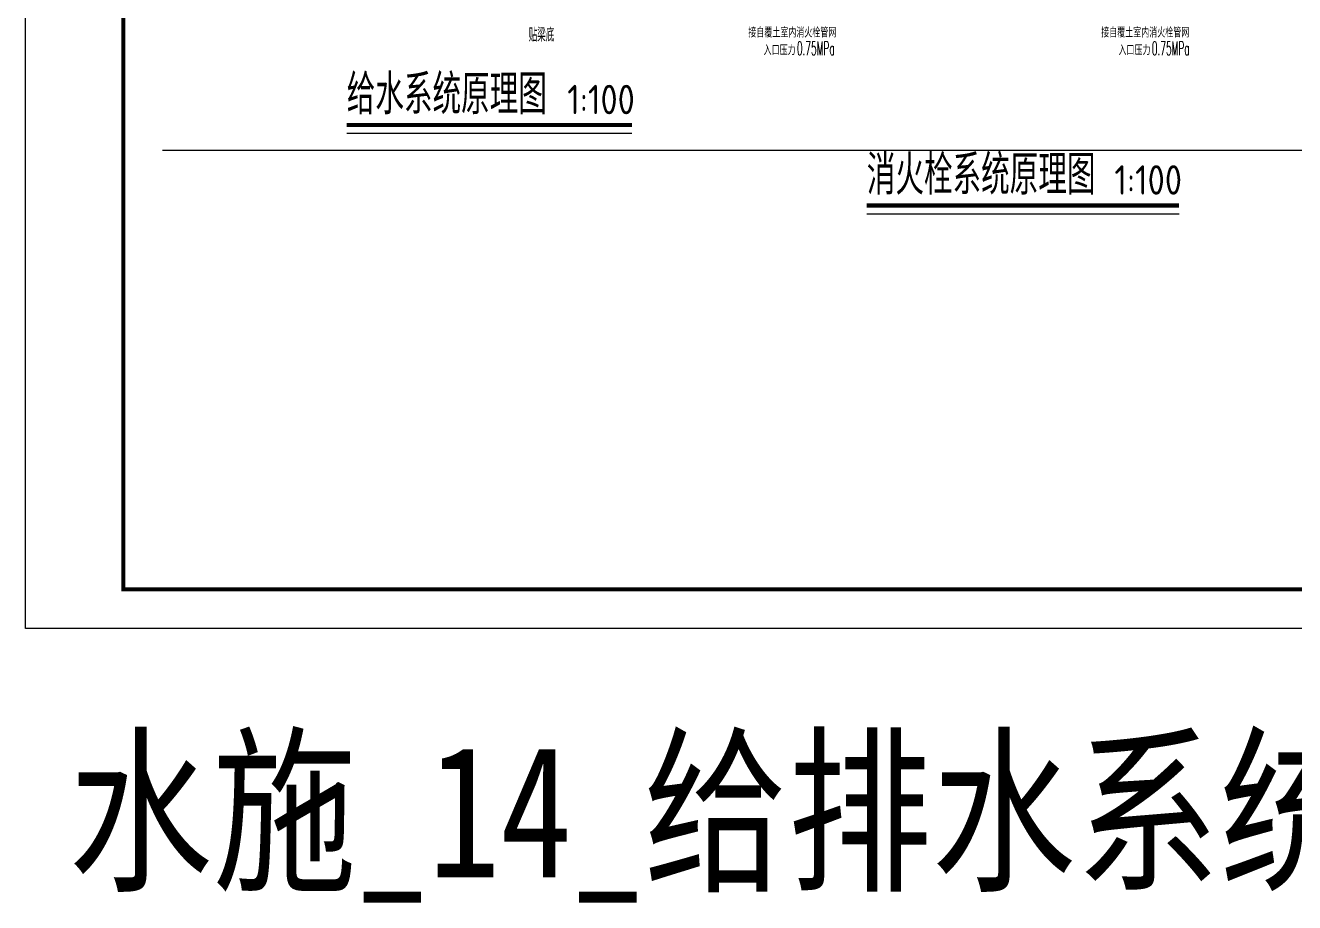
# Model space of a CAD drawing. Extents: x 27938 to 650306, y -92720 to 1524912.
# Drawn here: x 405848 to 438216, y 353093 to 375469 of the extents above; entities that cross this region are included whole.
import ezdxf

# ---------------------------------------------------------------- set-up
doc = ezdxf.new("R2010")
doc.units = 0
doc.header["$LTSCALE"] = 1000
doc.header["$MEASUREMENT"] = 0
for name, color, linetype in [('DIM_SYMB', 3, 'Continuous'), ('DIM_不分区消火栓', 3, 'Continuous'), ('TWT', 7, 'Continuous'), ('TWT_ELEV', 3, 'Continuous'), ('图框', 140, 'Continuous'), ('导图字', 7, 'Continuous')]:
    doc.layers.add(name, color=color, linetype=linetype)
doc.layers.add('yichutu', color=7, linetype='Continuous', true_color=0xffffff, plot=False)
doc.styles.add('_TWT_SERIAL', font='simplex.shx', dxfattribs={"width": 0.6, "oblique": 10, "height": 3, "bigfont": 'aadri.shx'})
doc.styles.get("Standard").update_dxf_attribs({"font": 'gbenor.shx', "bigfont": 'gbcbig.shx'})
doc.styles.add('黑体', font='simhei.ttf')

# ---------------------------------------------------------------- blocks, each defined once
blk = doc.blocks.new('TK')
at = {"layer": '图框'}
blk.add_lwpolyline([(465375, 548714), (549475, 548714), (549475, 489314), (465375, 489314)], close=True, dxfattribs=at)
blk.add_lwpolyline([(465375, 548714), (549475, 548714), (549475, 489314), (465375, 489314)], close=True, dxfattribs=at)
at = {"layer": '图框', "const_width": 100}
blk.add_lwpolyline([(548475, 490314), (548475, 547714), (467875, 547714), (467875, 490314)], close=True, dxfattribs=at)
blk = doc.blocks.new('yct-841-594-84100-59399.9999999999-100-1000.0')
at = {"layer": 'yichutu', "color": 7, "true_color": 0xffffff}
blk.add_lwpolyline([(0, 0), (0, 59400), (84100, 59400), (84100, 0)], close=True, dxfattribs=at)

msp = doc.modelspace()

# ---------------------------------------------------------------- linework, layer by layer
at = {"layer": 'DIM_SYMB', "const_width": 105}
for points in [[(414043.1, 372926.3), (421316.7, 372926.3)], [(427304.5, 370874.3), (435270.6, 370874.3)]]:
    msp.add_lwpolyline(points, dxfattribs=at)
at = {"layer": 'DIM_SYMB'}
for points in [[(414043.1, 372716.3), (421316.7, 372716.3)], [(427304.5, 370664.3), (435270.6, 370664.3)]]:
    msp.add_lwpolyline(points, dxfattribs=at)
at = {"layer": 'TWT'}
msp.add_line((409347.5, 372286.7), (480947.5, 372286.7), dxfattribs=at)

# ---------------------------------------------------------------- block references
msp.add_blockref('TK', (-59527.5, -129226.9))
at = {"layer": 'yichutu'}
msp.add_blockref('yct-841-594-84100-59399.9999999999-100-1000.0', (405847.5, 360086.7), dxfattribs=at)

# ---------------------------------------------------------------- texts
at = {"layer": 'DIM_SYMB', "color": 7}
for s, height, p in [('给水系统原理图', 1012.77, (414043.1, 373203.3)), ('1:100', 750, (419666.2, 373203.3)), ('消火栓系统原理图', 1012.77, (427304.5, 371151.4)), ('1:100', 750, (433620.1, 371151.4))]:
    msp.add_text(s, height=height, dxfattribs=at).set_placement(p)
at = {"layer": 'DIM_不分区消火栓', "color": 7, "style": '_TWT_SERIAL'}
for s, height, width, p in [('接自覆土室内消火栓管网', 261.811, 0.6, (424283, 375160)), ('接自覆土室内消火栓管网', 261.811, 0.6, (433283, 375160)), ('入口压力', 261.81, 0.6, (424671.8, 374709.4)), ('0.75MPa', 350, 0.48, (425522.4, 374709.4)), ('入口压力', 261.81, 0.6, (433723.6, 374709.4)), ('0.75MPa', 350, 0.48, (434574.2, 374709.4))]:
    msp.add_text(s, height=height, dxfattribs=dict(at, width=width)).set_placement(p)
at = {"layer": 'TWT_ELEV', "color": 7, "style": '_TWT_SERIAL', "width": 0.48}
msp.add_text('贴梁底', height=350, dxfattribs=at).set_placement((418682.4, 375054.2))
at = {"layer": '导图字', "color": 1, "style": '黑体', "width": 0.8}
msp.add_text('水施_14_给排水系统原理图_A1', height=3364.726, dxfattribs=at).set_placement((406948.5, 353738.3))

doc.saveas('drawing.dxf')
